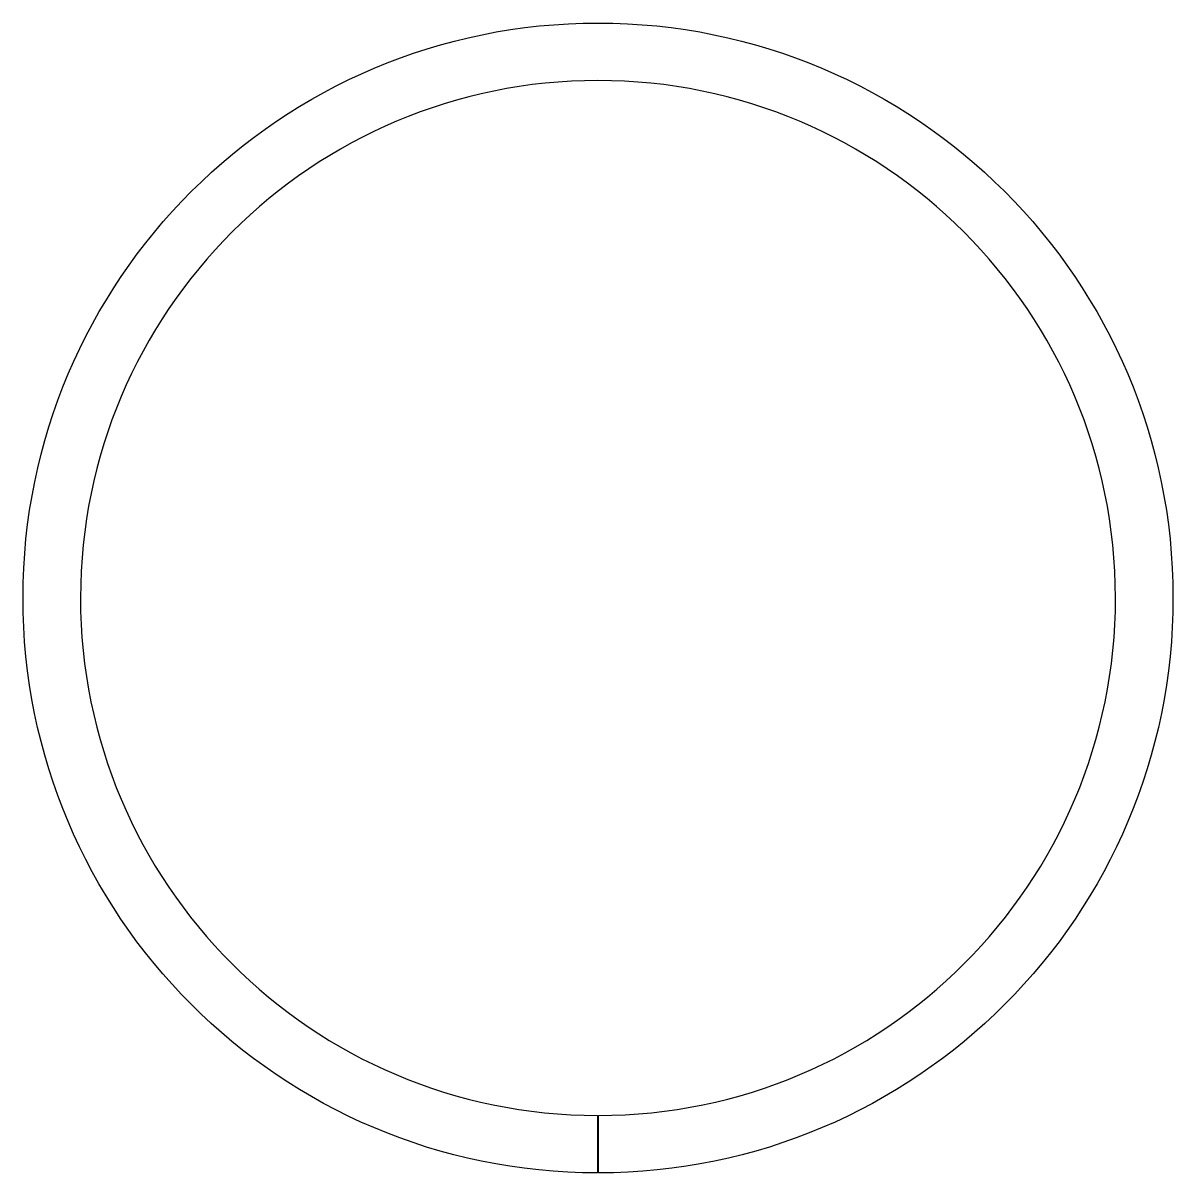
# Model space of a CAD drawing. Header units: metres. Extents: x -0.08 to 0.08, y -0.08 to 0.08.
import ezdxf

# ---------------------------------------------------------------- set-up
doc = ezdxf.new("R2010")
doc.units = ezdxf.units.M
doc.layers.add('3D_SteelPipe_XS_ColBrownS', color=37, linetype='Continuous')

msp = doc.modelspace()

# ---------------------------------------------------------------- linework, layer by layer
at = {"layer": '3D_SteelPipe_XS_ColBrownS'}
msp.add_lwpolyline([(-1.469576158976824e-17, -0.08), (-1.322618543079142e-17, -0.07200000000000001, 1878.95801965993), (-0.000153277138279515, -0.07200000000000001), (-0.0001532771382791799, -0.08, -2087.728448624465)], format="xyb", close=True, dxfattribs=at)

doc.saveas('drawing.dxf')
